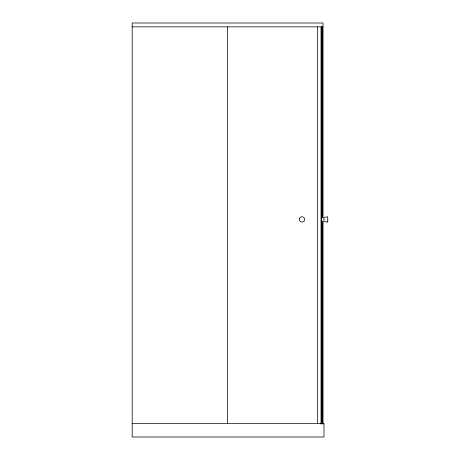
<?xml version="1.0" encoding="UTF-8"?>
<svg xmlns="http://www.w3.org/2000/svg" width="460" height="460" viewBox="0 0 460 460"><rect width="100%" height="100%" fill="white"/><g stroke="black" fill="none" stroke-linecap="round" stroke-linejoin="round"><path stroke-width="0.69" d="M132.198 26.852L323.029 26.852L323.029 23L132.198 23L132.198 437L323.984 437L323.984 423.522L132.198 423.522M323.029 218.138L323.029 27.238L322.65 26.852L322.65 217.781M323.029 221.013L323.029 424.114M322.65 221.369L322.65 423.781M321.597 217.482L321.597 221.335M321.505 217.781L321.505 26.852L321.12 27.238L321.12 424.114M321.505 221.369L321.505 423.781M321.247 26.852L321.247 423.781M317.417 26.852L317.417 423.781M227.614 26.852L227.614 423.781M327.802 221.697L327.376 222.168L323.984 221.346L323.984 217.476L327.635 216.74L327.802 221.697M299.397 218.695C298.344 222.071 303.905 223.589 304.681 220.121C305.733 216.746 300.173 215.228 299.397 218.695"/></g></svg>
